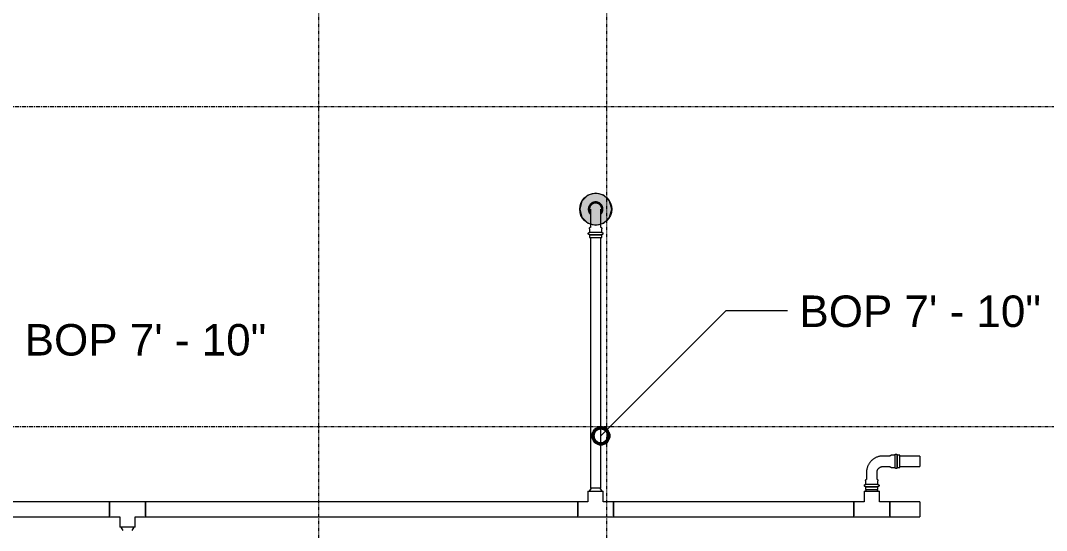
# Model space of a CAD drawing. Header units: inches. Extents: x -3679 to 241, y -496 to 1784.
# Drawn here: x -1842.2 to -1714, y 759 to 822.7 of the extents above; entities that cross this region are included whole.
import ezdxf

# ---------------------------------------------------------------- set-up
doc = ezdxf.new("R2010")
doc.units = ezdxf.units.IN
doc.header["$MEASUREMENT"] = 0
doc.linetypes.add('Grid Line', pattern=[0.875, 0.5, -0.125, 0.125, -0.125])
for name, color, linetype, lineweight in [('A-ANNO-NOTE', 250, 'Continuous', 9), ('G-ANNO-DIMS', 251, 'Continuous', 9), ('P-PIPE', 1, 'Continuous', 9), ('S-GRID', 8, 'Continuous', 9)]:
    doc.layers.add(name, color=color, linetype=linetype, lineweight=lineweight)
doc.styles.add('Arial', font='arial.ttf', dxfattribs={"height": 3.934132})

# ---------------------------------------------------------------- blocks, each defined once
blk = doc.blocks.new('Victaulic-VicPress316-Elbow 90-45deg Style P568_P571 - Standard-V1-SECOND LEVEL')
at = {"layer": 'P-PIPE'}
for p, q in [((-0.77, 3.52), (-0.77, 3.18)), ((0.77, 3.52), (-0.77, 3.52)), ((-0.77, 3.18), (0.77, 3.18)), ((-0.77, 2.89), (-0.77, 2.44)), ((-0.77, 2.89), (0.77, 2.89)), ((0.77, 3.18), (0.77, 3.52)), ((0.77, 2.44), (0.77, 2.89)), ((-0.66, 2.28), (-0.66, 1.39)), ((0.66, 1.39), (0.66, 2.28)), ((-3.18, 0.77), (-3.52, 0.77)), ((-3.52, 0.77), (-3.52, -0.77)), ((-3.18, -0.77), (-3.18, 0.77)), ((-2.44, 0.77), (-2.89, 0.77)), ((-2.89, -0.77), (-2.89, 0.77)), ((-1.39, 0.66), (-2.28, 0.66)), ((-3.52, -0.77), (-3.18, -0.77)), ((-2.89, -0.77), (-2.44, -0.77)), ((-2.28, -0.66), (-1.39, -0.66))]:
    blk.add_line(p, q, dxfattribs=at)
at = {"layer": 'P-PIPE', "flags": 128}
for points in [[(-0.77, 2.89), (-0.77, 2.89), (-0.78, 2.89), (-0.78, 2.89), (-0.79, 2.89), (-0.8, 2.89), (-0.8, 2.89), (-0.81, 2.9), (-0.81, 2.9), (-0.82, 2.9), (-0.82, 2.9), (-0.83, 2.9), (-0.83, 2.91), (-0.84, 2.91), (-0.84, 2.91), (-0.85, 2.92), (-0.85, 2.92), (-0.86, 2.92), (-0.86, 2.93), (-0.87, 2.93), (-0.87, 2.93), (-0.87, 2.94), (-0.88, 2.94), (-0.88, 2.95), (-0.89, 2.95), (-0.89, 2.96), (-0.89, 2.96), (-0.89, 2.97), (-0.9, 2.97), (-0.9, 2.98), (-0.9, 2.98), (-0.9, 2.99), (-0.91, 2.99), (-0.91, 3), (-0.91, 3.01), (-0.91, 3.01), (-0.91, 3.02), (-0.91, 3.02), (-0.91, 3.03), (-0.91, 3.03), (-0.91, 3.04), (-0.91, 3.05), (-0.91, 3.05), (-0.91, 3.06), (-0.91, 3.06), (-0.91, 3.07), (-0.91, 3.07), (-0.91, 3.08), (-0.9, 3.09), (-0.9, 3.09), (-0.9, 3.1), (-0.9, 3.1), (-0.89, 3.11), (-0.89, 3.11), (-0.89, 3.12), (-0.88, 3.12), (-0.88, 3.13), (-0.88, 3.13), (-0.87, 3.14), (-0.87, 3.14), (-0.86, 3.14), (-0.86, 3.15), (-0.86, 3.15), (-0.85, 3.15), (-0.85, 3.16), (-0.84, 3.16), (-0.84, 3.16), (-0.83, 3.17), (-0.83, 3.17), (-0.82, 3.17), (-0.82, 3.17), (-0.81, 3.17), (-0.8, 3.18), (-0.8, 3.18), (-0.79, 3.18), (-0.79, 3.18), (-0.78, 3.18), (-0.78, 3.18), (-0.77, 3.18), (-0.77, 3.18)], [(0.77, 3.18), (0.77, 3.18), (0.76, 3.18), (0.76, 3.18), (0.76, 3.18), (0.75, 3.18), (0.74, 3.18), (0.74, 3.18), (0.73, 3.18), (0.72, 3.18), (0.71, 3.18), (0.69, 3.18), (0.68, 3.18), (0.67, 3.18), (0.65, 3.18), (0.63, 3.18), (0.61, 3.18), (0.6, 3.18), (0.58, 3.18), (0.56, 3.18), (0.53, 3.18), (0.51, 3.18), (0.49, 3.18), (0.46, 3.18), (0.44, 3.18), (0.41, 3.18), (0.39, 3.18), (0.36, 3.18), (0.33, 3.18), (0.31, 3.18), (0.28, 3.18), (0.25, 3.18), (0.22, 3.18), (0.19, 3.18), (0.16, 3.18), (0.13, 3.18), (0.1, 3.18), (0.07, 3.18), (0.04, 3.18), (0.01, 3.18), (-0.02, 3.18), (-0.05, 3.18), (-0.08, 3.18), (-0.11, 3.18), (-0.14, 3.18), (-0.17, 3.18), (-0.2, 3.18), (-0.23, 3.18), (-0.26, 3.18), (-0.29, 3.18), (-0.32, 3.18), (-0.35, 3.18), (-0.37, 3.18), (-0.4, 3.18), (-0.43, 3.18), (-0.45, 3.18), (-0.48, 3.18), (-0.5, 3.18), (-0.52, 3.18), (-0.54, 3.18), (-0.57, 3.18), (-0.59, 3.18), (-0.6, 3.18), (-0.62, 3.18), (-0.64, 3.18), (-0.66, 3.18), (-0.67, 3.18), (-0.69, 3.18), (-0.7, 3.18), (-0.71, 3.18), (-0.72, 3.18), (-0.73, 3.18), (-0.74, 3.18), (-0.75, 3.18), (-0.75, 3.18), (-0.76, 3.18), (-0.76, 3.18), (-0.77, 3.18), (-0.77, 3.18), (-0.77, 3.18)], [(-0.77, 3.18), (-0.77, 3.18), (-0.76, 3.18), (-0.76, 3.18), (-0.76, 3.18), (-0.75, 3.18), (-0.74, 3.18), (-0.74, 3.18), (-0.73, 3.18)], [(-0.77, 2.89), (-0.77, 2.89), (-0.76, 2.89), (-0.76, 2.89), (-0.76, 2.89), (-0.75, 2.89), (-0.74, 2.89), (-0.74, 2.89), (-0.73, 2.89), (-0.72, 2.89), (-0.71, 2.89), (-0.69, 2.89), (-0.68, 2.89), (-0.67, 2.89), (-0.65, 2.89), (-0.63, 2.89), (-0.61, 2.89), (-0.6, 2.89), (-0.58, 2.89), (-0.56, 2.89), (-0.53, 2.89), (-0.51, 2.89), (-0.49, 2.89), (-0.46, 2.89), (-0.44, 2.89), (-0.41, 2.89), (-0.39, 2.89), (-0.36, 2.89), (-0.33, 2.89), (-0.31, 2.89), (-0.28, 2.89), (-0.25, 2.89), (-0.22, 2.89), (-0.19, 2.89), (-0.16, 2.89), (-0.13, 2.89), (-0.1, 2.89), (-0.07, 2.89), (-0.04, 2.89), (-0.01, 2.89), (0.02, 2.89), (0.05, 2.89), (0.08, 2.89), (0.11, 2.89), (0.14, 2.89), (0.17, 2.89), (0.2, 2.89), (0.23, 2.89), (0.26, 2.89), (0.29, 2.89), (0.32, 2.89), (0.35, 2.89), (0.37, 2.89), (0.4, 2.89), (0.43, 2.89), (0.45, 2.89), (0.48, 2.89), (0.5, 2.89), (0.52, 2.89), (0.54, 2.89), (0.57, 2.89), (0.59, 2.89), (0.6, 2.89), (0.62, 2.89), (0.64, 2.89), (0.66, 2.89), (0.67, 2.89), (0.69, 2.89), (0.7, 2.89), (0.71, 2.89), (0.72, 2.89), (0.73, 2.89), (0.74, 2.89), (0.75, 2.89), (0.75, 2.89), (0.76, 2.89), (0.76, 2.89), (0.77, 2.89), (0.77, 2.89), (0.77, 2.89)], [(-0.72, 2.89), (-0.73, 2.89), (-0.74, 2.89), (-0.75, 2.89), (-0.75, 2.89), (-0.76, 2.89), (-0.76, 2.89), (-0.77, 2.89), (-0.77, 2.89), (-0.77, 2.89)], [(0.72, 3.18), (0.73, 3.18), (0.74, 3.18), (0.75, 3.18), (0.75, 3.18), (0.76, 3.18), (0.76, 3.18), (0.77, 3.18), (0.77, 3.18), (0.77, 3.18)], [(0.77, 2.89), (0.77, 2.89), (0.76, 2.89), (0.76, 2.89), (0.76, 2.89), (0.75, 2.89), (0.74, 2.89), (0.74, 2.89), (0.73, 2.89)], [(0.77, 3.18), (0.77, 3.18), (0.78, 3.18), (0.78, 3.18), (0.79, 3.18), (0.8, 3.18), (0.8, 3.18), (0.81, 3.18), (0.81, 3.17), (0.82, 3.17), (0.82, 3.17), (0.83, 3.17), (0.83, 3.17), (0.84, 3.16), (0.84, 3.16), (0.85, 3.16), (0.85, 3.15), (0.86, 3.15), (0.86, 3.15), (0.87, 3.14), (0.87, 3.14), (0.87, 3.13), (0.88, 3.13), (0.88, 3.12), (0.89, 3.12), (0.89, 3.11), (0.89, 3.11), (0.89, 3.1), (0.9, 3.1), (0.9, 3.09), (0.9, 3.09), (0.9, 3.08), (0.91, 3.08), (0.91, 3.07), (0.91, 3.07), (0.91, 3.06), (0.91, 3.05), (0.91, 3.05), (0.91, 3.04), (0.91, 3.04), (0.91, 3.03), (0.91, 3.03), (0.91, 3.02), (0.91, 3.01), (0.91, 3.01), (0.91, 3), (0.91, 3), (0.91, 2.99), (0.9, 2.99), (0.9, 2.98), (0.9, 2.98), (0.9, 2.97), (0.89, 2.97), (0.89, 2.96), (0.89, 2.96), (0.88, 2.95), (0.88, 2.95), (0.88, 2.94), (0.87, 2.94), (0.87, 2.93), (0.86, 2.93), (0.86, 2.92), (0.86, 2.92), (0.85, 2.92), (0.85, 2.91), (0.84, 2.91), (0.84, 2.91), (0.83, 2.91), (0.83, 2.9), (0.82, 2.9), (0.82, 2.9), (0.81, 2.9), (0.8, 2.9), (0.8, 2.89), (0.79, 2.89), (0.79, 2.89), (0.78, 2.89), (0.78, 2.89), (0.77, 2.89), (0.77, 2.89)], [(-0.66, 1.39), (-0.66, 1.36), (-0.66, 1.33), (-0.66, 1.3), (-0.67, 1.28), (-0.67, 1.25), (-0.68, 1.22), (-0.69, 1.19), (-0.69, 1.16), (-0.7, 1.13), (-0.72, 1.11), (-0.73, 1.08), (-0.74, 1.05), (-0.75, 1.03), (-0.77, 1), (-0.79, 0.98), (-0.8, 0.95), (-0.82, 0.93), (-0.84, 0.91), (-0.86, 0.89), (-0.88, 0.87), (-0.9, 0.85), (-0.92, 0.83), (-0.95, 0.81), (-0.97, 0.79), (-1, 0.77), (-1.02, 0.76), (-1.05, 0.74), (-1.07, 0.73), (-1.1, 0.72), (-1.13, 0.71), (-1.15, 0.7), (-1.18, 0.69), (-1.21, 0.68), (-1.24, 0.67), (-1.27, 0.67), (-1.3, 0.66), (-1.33, 0.66), (-1.36, 0.66), (-1.39, 0.66), (-1.39, 0.66)], [(-1.39, -0.66), (-1.31, -0.66), (-1.23, -0.65), (-1.15, -0.64), (-1.07, -0.63), (-0.99, -0.62), (-0.91, -0.6), (-0.83, -0.58), (-0.75, -0.55), (-0.67, -0.53), (-0.59, -0.5), (-0.52, -0.46), (-0.45, -0.43), (-0.37, -0.39), (-0.3, -0.34), (-0.24, -0.3), (-0.17, -0.25), (-0.1, -0.2), (-0.04, -0.15), (0.02, -0.09), (0.08, -0.04), (0.13, 0.02), (0.19, 0.09), (0.24, 0.15), (0.29, 0.22), (0.33, 0.29), (0.38, 0.35), (0.42, 0.43), (0.45, 0.5), (0.49, 0.57), (0.52, 0.65), (0.55, 0.73), (0.57, 0.81), (0.59, 0.88), (0.61, 0.96), (0.63, 1.04), (0.64, 1.13), (0.65, 1.21), (0.65, 1.29), (0.66, 1.37), (0.66, 1.39)], [(-0.66, 2.22), (-0.67, 2.23), (-0.67, 2.23), (-0.68, 2.24), (-0.69, 2.25), (-0.7, 2.26), (-0.7, 2.27), (-0.71, 2.27), (-0.72, 2.28), (-0.72, 2.29), (-0.73, 2.3), (-0.73, 2.31), (-0.74, 2.32), (-0.74, 2.33), (-0.75, 2.34), (-0.75, 2.35), (-0.76, 2.36), (-0.76, 2.37), (-0.76, 2.38), (-0.76, 2.39), (-0.76, 2.4), (-0.77, 2.42), (-0.77, 2.43), (-0.77, 2.44), (-0.77, 2.44)], [(0.77, 2.44), (0.77, 2.43), (0.77, 2.42), (0.76, 2.41), (0.76, 2.4), (0.76, 2.38), (0.76, 2.37), (0.76, 2.36), (0.75, 2.35), (0.75, 2.34), (0.74, 2.33), (0.74, 2.32), (0.74, 2.31), (0.73, 2.3), (0.72, 2.29), (0.72, 2.29), (0.71, 2.28), (0.71, 2.27), (0.7, 2.26), (0.69, 2.25), (0.68, 2.24), (0.68, 2.24), (0.67, 2.23), (0.66, 2.22), (0.66, 2.22)], [(-3.18, 0.77), (-3.18, 0.77), (-3.18, 0.78), (-3.18, 0.78), (-3.18, 0.79), (-3.18, 0.8), (-3.18, 0.8), (-3.18, 0.81), (-3.17, 0.81), (-3.17, 0.82), (-3.17, 0.82), (-3.17, 0.83), (-3.17, 0.83), (-3.16, 0.84), (-3.16, 0.84), (-3.16, 0.85), (-3.15, 0.85), (-3.15, 0.86), (-3.15, 0.86), (-3.14, 0.87), (-3.14, 0.87), (-3.13, 0.87), (-3.13, 0.88), (-3.12, 0.88), (-3.12, 0.89), (-3.11, 0.89), (-3.11, 0.89), (-3.1, 0.89), (-3.1, 0.9), (-3.09, 0.9), (-3.09, 0.9), (-3.08, 0.9), (-3.08, 0.91), (-3.07, 0.91), (-3.07, 0.91), (-3.06, 0.91), (-3.05, 0.91), (-3.05, 0.91), (-3.04, 0.91), (-3.04, 0.91), (-3.03, 0.91), (-3.03, 0.91), (-3.02, 0.91), (-3.01, 0.91), (-3.01, 0.91), (-3, 0.91), (-3, 0.91), (-2.99, 0.91), (-2.99, 0.9), (-2.98, 0.9), (-2.98, 0.9), (-2.97, 0.9), (-2.97, 0.89), (-2.96, 0.89), (-2.96, 0.89), (-2.95, 0.88), (-2.95, 0.88), (-2.94, 0.88), (-2.94, 0.87), (-2.93, 0.87), (-2.93, 0.86), (-2.92, 0.86), (-2.92, 0.86), (-2.92, 0.85), (-2.91, 0.85), (-2.91, 0.84), (-2.91, 0.84), (-2.91, 0.83), (-2.9, 0.83), (-2.9, 0.82), (-2.9, 0.82), (-2.9, 0.81), (-2.9, 0.8), (-2.89, 0.8), (-2.89, 0.79), (-2.89, 0.79), (-2.89, 0.78), (-2.89, 0.78), (-2.89, 0.77), (-2.89, 0.77)], [(-3.18, 0.77), (-3.18, 0.77), (-3.18, 0.76), (-3.18, 0.76), (-3.18, 0.76), (-3.18, 0.75), (-3.18, 0.74), (-3.18, 0.74), (-3.18, 0.73), (-3.18, 0.72), (-3.18, 0.71), (-3.18, 0.69), (-3.18, 0.68), (-3.18, 0.67), (-3.18, 0.65), (-3.18, 0.63), (-3.18, 0.61), (-3.18, 0.6), (-3.18, 0.58), (-3.18, 0.56), (-3.18, 0.53), (-3.18, 0.51), (-3.18, 0.49), (-3.18, 0.46), (-3.18, 0.44), (-3.18, 0.41), (-3.18, 0.39), (-3.18, 0.36), (-3.18, 0.33), (-3.18, 0.31), (-3.18, 0.28), (-3.18, 0.25), (-3.18, 0.22), (-3.18, 0.19), (-3.18, 0.16), (-3.18, 0.13), (-3.18, 0.1), (-3.18, 0.07), (-3.18, 0.04), (-3.18, 0.01), (-3.18, -0.02), (-3.18, -0.05), (-3.18, -0.08), (-3.18, -0.11), (-3.18, -0.14), (-3.18, -0.17), (-3.18, -0.2), (-3.18, -0.23), (-3.18, -0.26), (-3.18, -0.29), (-3.18, -0.32), (-3.18, -0.35), (-3.18, -0.37), (-3.18, -0.4), (-3.18, -0.43), (-3.18, -0.45), (-3.18, -0.48), (-3.18, -0.5), (-3.18, -0.52), (-3.18, -0.54), (-3.18, -0.57), (-3.18, -0.59), (-3.18, -0.6), (-3.18, -0.62), (-3.18, -0.64), (-3.18, -0.66), (-3.18, -0.67), (-3.18, -0.69), (-3.18, -0.7), (-3.18, -0.71), (-3.18, -0.72), (-3.18, -0.73), (-3.18, -0.74), (-3.18, -0.75), (-3.18, -0.75), (-3.18, -0.76), (-3.18, -0.76), (-3.18, -0.77), (-3.18, -0.77), (-3.18, -0.77)], [(-3.18, 0.72), (-3.18, 0.73), (-3.18, 0.74), (-3.18, 0.75), (-3.18, 0.75), (-3.18, 0.76), (-3.18, 0.76), (-3.18, 0.77), (-3.18, 0.77), (-3.18, 0.77)], [(-2.89, -0.77), (-2.89, -0.77), (-2.89, -0.76), (-2.89, -0.76), (-2.89, -0.76), (-2.89, -0.75), (-2.89, -0.74), (-2.89, -0.74), (-2.89, -0.73), (-2.89, -0.72), (-2.89, -0.71), (-2.89, -0.69), (-2.89, -0.68), (-2.89, -0.67), (-2.89, -0.65), (-2.89, -0.63), (-2.89, -0.61), (-2.89, -0.6), (-2.89, -0.58), (-2.89, -0.56), (-2.89, -0.53), (-2.89, -0.51), (-2.89, -0.49), (-2.89, -0.46), (-2.89, -0.44), (-2.89, -0.41), (-2.89, -0.39), (-2.89, -0.36), (-2.89, -0.33), (-2.89, -0.31), (-2.89, -0.28), (-2.89, -0.25), (-2.89, -0.22), (-2.89, -0.19), (-2.89, -0.16), (-2.89, -0.13), (-2.89, -0.1), (-2.89, -0.07), (-2.89, -0.04), (-2.89, -0.01), (-2.89, 0.02), (-2.89, 0.05), (-2.89, 0.08), (-2.89, 0.11), (-2.89, 0.14), (-2.89, 0.17), (-2.89, 0.2), (-2.89, 0.23), (-2.89, 0.26), (-2.89, 0.29), (-2.89, 0.32), (-2.89, 0.35), (-2.89, 0.37), (-2.89, 0.4), (-2.89, 0.43), (-2.89, 0.45), (-2.89, 0.48), (-2.89, 0.5), (-2.89, 0.52), (-2.89, 0.54), (-2.89, 0.57), (-2.89, 0.59), (-2.89, 0.6), (-2.89, 0.62), (-2.89, 0.64), (-2.89, 0.66), (-2.89, 0.67), (-2.89, 0.69), (-2.89, 0.7), (-2.89, 0.71), (-2.89, 0.72), (-2.89, 0.73), (-2.89, 0.74), (-2.89, 0.75), (-2.89, 0.75), (-2.89, 0.76), (-2.89, 0.76), (-2.89, 0.77), (-2.89, 0.77), (-2.89, 0.77)], [(-2.89, 0.77), (-2.89, 0.77), (-2.89, 0.76), (-2.89, 0.76), (-2.89, 0.76), (-2.89, 0.75), (-2.89, 0.74), (-2.89, 0.74), (-2.89, 0.73)], [(-2.44, 0.77), (-2.43, 0.77), (-2.42, 0.77), (-2.41, 0.76), (-2.4, 0.76), (-2.38, 0.76), (-2.37, 0.76), (-2.36, 0.76), (-2.35, 0.75), (-2.34, 0.75), (-2.33, 0.74), (-2.32, 0.74), (-2.31, 0.74), (-2.3, 0.73), (-2.29, 0.72), (-2.29, 0.72), (-2.28, 0.71), (-2.27, 0.71), (-2.26, 0.7), (-2.25, 0.69), (-2.24, 0.68), (-2.24, 0.68), (-2.23, 0.67), (-2.22, 0.66), (-2.22, 0.66)], [(-3.18, -0.77), (-3.18, -0.77), (-3.18, -0.76), (-3.18, -0.76), (-3.18, -0.76), (-3.18, -0.75), (-3.18, -0.74), (-3.18, -0.74), (-3.18, -0.73)], [(-2.89, -0.77), (-2.89, -0.77), (-2.89, -0.78), (-2.89, -0.78), (-2.89, -0.79), (-2.89, -0.8), (-2.89, -0.8), (-2.9, -0.81), (-2.9, -0.81), (-2.9, -0.82), (-2.9, -0.82), (-2.9, -0.83), (-2.91, -0.83), (-2.91, -0.84), (-2.91, -0.84), (-2.92, -0.85), (-2.92, -0.85), (-2.92, -0.86), (-2.93, -0.86), (-2.93, -0.87), (-2.93, -0.87), (-2.94, -0.87), (-2.94, -0.88), (-2.95, -0.88), (-2.95, -0.89), (-2.96, -0.89), (-2.96, -0.89), (-2.97, -0.89), (-2.97, -0.9), (-2.98, -0.9), (-2.98, -0.9), (-2.99, -0.9), (-2.99, -0.91), (-3, -0.91), (-3.01, -0.91), (-3.01, -0.91), (-3.02, -0.91), (-3.02, -0.91), (-3.03, -0.91), (-3.03, -0.91), (-3.04, -0.91), (-3.05, -0.91), (-3.05, -0.91), (-3.06, -0.91), (-3.06, -0.91), (-3.07, -0.91), (-3.07, -0.91), (-3.08, -0.91), (-3.09, -0.9), (-3.09, -0.9), (-3.1, -0.9), (-3.1, -0.9), (-3.11, -0.89), (-3.11, -0.89), (-3.12, -0.89), (-3.12, -0.88), (-3.13, -0.88), (-3.13, -0.88), (-3.14, -0.87), (-3.14, -0.87), (-3.14, -0.86), (-3.15, -0.86), (-3.15, -0.86), (-3.15, -0.85), (-3.16, -0.85), (-3.16, -0.84), (-3.16, -0.84), (-3.17, -0.83), (-3.17, -0.83), (-3.17, -0.82), (-3.17, -0.82), (-3.17, -0.81), (-3.18, -0.8), (-3.18, -0.8), (-3.18, -0.79), (-3.18, -0.79), (-3.18, -0.78), (-3.18, -0.78), (-3.18, -0.77), (-3.18, -0.77)], [(-2.89, -0.72), (-2.89, -0.73), (-2.89, -0.74), (-2.89, -0.75), (-2.89, -0.75), (-2.89, -0.76), (-2.89, -0.76), (-2.89, -0.77), (-2.89, -0.77), (-2.89, -0.77)], [(-2.22, -0.66), (-2.23, -0.67), (-2.23, -0.67), (-2.24, -0.68), (-2.25, -0.69), (-2.26, -0.7), (-2.27, -0.7), (-2.27, -0.71), (-2.28, -0.72), (-2.29, -0.72), (-2.3, -0.73), (-2.31, -0.73), (-2.32, -0.74), (-2.33, -0.74), (-2.34, -0.75), (-2.35, -0.75), (-2.36, -0.76), (-2.37, -0.76), (-2.38, -0.76), (-2.39, -0.76), (-2.4, -0.76), (-2.42, -0.77), (-2.43, -0.77), (-2.44, -0.77), (-2.44, -0.77)]]:
    blk.add_lwpolyline(points, dxfattribs=at)
blk = doc.blocks.new('Victaulic-VicPress316-Elbow 90-45deg Style P568_P571 - Standard-V2-SECOND LEVEL')
at = {"layer": 'P-PIPE'}
for p, q in [((-3203.7, 731.1), (-3203.7, 730.2)), ((-3202.39, 730.21), (-3202.39, 731.1)), ((-3203.81, 730.05), (-3203.81, 729.6)), ((-3203.05, 729.6), (-3203.81, 729.6)), ((-3202.28, 729.6), (-3203.05, 729.6)), ((-3202.28, 729.6), (-3202.28, 730.05)), ((-3203.81, 729.31), (-3203.81, 728.97)), ((-3203.05, 729.31), (-3203.81, 729.31)), ((-3203.81, 728.97), (-3203.05, 728.97)), ((-3202.28, 729.31), (-3203.05, 729.31)), ((-3203.05, 728.97), (-3202.28, 728.97)), ((-3202.28, 728.97), (-3202.28, 729.31))]:
    blk.add_line(p, q, dxfattribs=at)
at = {"layer": 'P-PIPE', "flags": 128}
for points in [[(-3203.05, 733.4), (-3203.08, 733.4), (-3203.12, 733.4), (-3203.16, 733.4), (-3203.19, 733.39), (-3203.23, 733.38), (-3203.26, 733.38), (-3203.3, 733.37), (-3203.33, 733.36), (-3203.37, 733.34), (-3203.4, 733.33), (-3203.43, 733.32), (-3203.47, 733.3), (-3203.5, 733.28), (-3203.53, 733.26), (-3203.56, 733.24), (-3203.59, 733.22), (-3203.62, 733.2), (-3203.65, 733.18), (-3203.67, 733.15), (-3203.7, 733.13), (-3203.73, 733.1), (-3203.75, 733.07), (-3203.77, 733.04), (-3203.79, 733.01), (-3203.81, 732.98), (-3203.83, 732.95), (-3203.85, 732.92), (-3203.87, 732.89), (-3203.88, 732.85), (-3203.9, 732.82), (-3203.91, 732.79), (-3203.92, 732.75), (-3203.93, 732.72), (-3203.94, 732.68), (-3203.94, 732.65), (-3203.95, 732.61), (-3203.95, 732.57), (-3203.96, 732.54), (-3203.96, 732.5), (-3203.96, 732.46), (-3203.96, 732.43), (-3203.95, 732.39), (-3203.95, 732.35), (-3203.94, 732.32), (-3203.93, 732.28), (-3203.93, 732.25), (-3203.91, 732.21), (-3203.9, 732.18), (-3203.89, 732.14), (-3203.88, 732.11), (-3203.86, 732.08), (-3203.84, 732.05), (-3203.82, 732.01), (-3203.8, 731.98), (-3203.78, 731.95), (-3203.76, 731.92), (-3203.74, 731.9), (-3203.71, 731.87)], [(-3202.39, 731.86), (-3202.37, 731.88), (-3202.34, 731.91), (-3202.32, 731.94), (-3202.3, 731.97), (-3202.28, 732), (-3202.26, 732.03), (-3202.24, 732.06), (-3202.23, 732.09), (-3202.21, 732.13), (-3202.2, 732.16), (-3202.18, 732.19), (-3202.17, 732.23), (-3202.16, 732.26), (-3202.15, 732.3), (-3202.15, 732.33), (-3202.14, 732.37), (-3202.14, 732.41), (-3202.14, 732.44), (-3202.13, 732.48), (-3202.13, 732.52), (-3202.14, 732.55), (-3202.14, 732.59), (-3202.14, 732.63), (-3202.15, 732.66), (-3202.16, 732.7), (-3202.17, 732.73), (-3202.18, 732.77), (-3202.19, 732.8), (-3202.2, 732.84), (-3202.22, 732.87), (-3202.23, 732.9), (-3202.25, 732.93), (-3202.27, 732.97), (-3202.29, 733), (-3202.31, 733.03), (-3202.33, 733.06), (-3202.35, 733.08), (-3202.38, 733.11), (-3202.4, 733.14), (-3202.43, 733.16), (-3202.46, 733.19), (-3202.49, 733.21), (-3202.51, 733.23), (-3202.55, 733.25), (-3202.58, 733.27), (-3202.61, 733.29), (-3202.64, 733.31), (-3202.67, 733.32), (-3202.71, 733.34), (-3202.74, 733.35), (-3202.78, 733.36), (-3202.81, 733.37), (-3202.85, 733.38), (-3202.88, 733.39), (-3202.92, 733.39), (-3202.95, 733.4), (-3202.99, 733.4), (-3203.03, 733.4), (-3203.05, 733.4)], [(-3203.05, 733.26), (-3203.08, 733.26), (-3203.11, 733.25), (-3203.14, 733.25), (-3203.17, 733.25), (-3203.2, 733.24), (-3203.23, 733.23), (-3203.26, 733.23), (-3203.29, 733.22), (-3203.32, 733.21), (-3203.34, 733.2), (-3203.37, 733.18), (-3203.4, 733.17), (-3203.43, 733.16), (-3203.45, 733.14), (-3203.48, 733.12), (-3203.5, 733.1), (-3203.53, 733.09), (-3203.55, 733.07), (-3203.57, 733.05), (-3203.6, 733.02), (-3203.62, 733), (-3203.64, 732.98), (-3203.66, 732.95), (-3203.67, 732.93), (-3203.69, 732.9), (-3203.71, 732.88), (-3203.72, 732.85), (-3203.74, 732.82), (-3203.75, 732.8), (-3203.76, 732.77), (-3203.77, 732.74), (-3203.78, 732.71), (-3203.79, 732.68), (-3203.8, 732.65), (-3203.8, 732.62), (-3203.81, 732.59), (-3203.81, 732.56), (-3203.81, 732.53), (-3203.81, 732.5), (-3203.81, 732.47), (-3203.81, 732.44), (-3203.81, 732.41), (-3203.8, 732.38), (-3203.8, 732.35), (-3203.79, 732.32), (-3203.78, 732.29), (-3203.78, 732.26), (-3203.77, 732.23), (-3203.76, 732.2), (-3203.74, 732.17), (-3203.73, 732.14), (-3203.72, 732.12), (-3203.7, 732.1)], [(-3203.7, 732.49), (-3203.7, 732.49), (-3203.7, 732.49), (-3203.7, 732.48), (-3203.7, 732.47), (-3203.7, 732.46), (-3203.7, 732.45), (-3203.7, 732.44), (-3203.7, 732.42), (-3203.7, 732.4), (-3203.7, 732.38), (-3203.7, 732.36), (-3203.7, 732.33), (-3203.7, 732.31), (-3203.7, 732.28), (-3203.7, 732.25), (-3203.7, 732.21), (-3203.7, 732.18), (-3203.7, 732.14), (-3203.7, 732.11), (-3203.7, 732.07), (-3203.7, 732.03), (-3203.7, 731.98), (-3203.7, 731.94), (-3203.7, 731.9), (-3203.7, 731.85), (-3203.7, 731.8), (-3203.7, 731.75), (-3203.7, 731.7), (-3203.7, 731.65), (-3203.7, 731.6), (-3203.7, 731.55), (-3203.7, 731.5), (-3203.7, 731.44), (-3203.7, 731.39), (-3203.7, 731.33), (-3203.7, 731.28), (-3203.7, 731.22), (-3203.7, 731.17), (-3203.7, 731.11), (-3203.7, 731.1)], [(-3202.39, 732.1), (-3202.37, 732.13), (-3202.36, 732.16), (-3202.34, 732.18), (-3202.33, 732.21), (-3202.32, 732.24), (-3202.31, 732.27), (-3202.3, 732.3), (-3202.3, 732.33), (-3202.29, 732.36), (-3202.29, 732.39), (-3202.28, 732.42), (-3202.28, 732.45), (-3202.28, 732.48), (-3202.28, 732.51), (-3202.28, 732.54), (-3202.28, 732.57), (-3202.29, 732.6), (-3202.29, 732.63), (-3202.3, 732.66), (-3202.31, 732.69), (-3202.32, 732.72), (-3202.33, 732.75), (-3202.34, 732.78), (-3202.35, 732.81), (-3202.36, 732.84), (-3202.38, 732.86), (-3202.39, 732.89), (-3202.41, 732.92), (-3202.43, 732.94), (-3202.44, 732.97), (-3202.46, 732.99), (-3202.48, 733.01), (-3202.51, 733.03), (-3202.53, 733.06), (-3202.55, 733.08), (-3202.58, 733.09), (-3202.6, 733.11), (-3202.62, 733.13), (-3202.65, 733.15), (-3202.68, 733.16), (-3202.7, 733.18), (-3202.73, 733.19), (-3202.76, 733.2), (-3202.79, 733.21), (-3202.82, 733.22), (-3202.85, 733.23), (-3202.88, 733.24), (-3202.91, 733.24), (-3202.94, 733.25), (-3202.97, 733.25), (-3203, 733.26), (-3203.03, 733.26), (-3203.05, 733.26)], [(-3202.39, 731.1), (-3202.39, 731.15), (-3202.39, 731.21), (-3202.39, 731.26), (-3202.39, 731.32), (-3202.39, 731.37), (-3202.39, 731.43), (-3202.39, 731.48), (-3202.39, 731.54), (-3202.39, 731.59), (-3202.39, 731.64), (-3202.39, 731.69), (-3202.39, 731.74), (-3202.39, 731.79), (-3202.39, 731.84), (-3202.39, 731.88), (-3202.39, 731.93), (-3202.39, 731.97), (-3202.39, 732.02), (-3202.39, 732.06), (-3202.39, 732.1), (-3202.39, 732.13), (-3202.39, 732.17), (-3202.39, 732.21), (-3202.39, 732.24), (-3202.39, 732.27), (-3202.39, 732.3), (-3202.39, 732.33), (-3202.39, 732.35), (-3202.39, 732.37), (-3202.39, 732.4), (-3202.39, 732.41), (-3202.39, 732.43), (-3202.39, 732.45), (-3202.39, 732.46), (-3202.39, 732.47), (-3202.39, 732.48), (-3202.39, 732.48), (-3202.39, 732.49), (-3202.39, 732.49), (-3202.39, 732.49)], [(-3203.81, 729.31), (-3203.82, 729.31), (-3203.82, 729.31), (-3203.83, 729.31), (-3203.84, 729.31), (-3203.84, 729.31), (-3203.85, 729.31), (-3203.85, 729.31), (-3203.86, 729.32), (-3203.86, 729.32), (-3203.87, 729.32), (-3203.87, 729.32), (-3203.88, 729.32), (-3203.88, 729.33), (-3203.89, 729.33), (-3203.89, 729.33), (-3203.9, 729.34), (-3203.9, 729.34), (-3203.91, 729.34), (-3203.91, 729.35), (-3203.92, 729.35), (-3203.92, 729.36), (-3203.92, 729.36), (-3203.93, 729.37), (-3203.93, 729.37), (-3203.93, 729.38), (-3203.94, 729.38), (-3203.94, 729.39), (-3203.94, 729.39), (-3203.95, 729.4), (-3203.95, 729.4), (-3203.95, 729.41), (-3203.95, 729.41), (-3203.95, 729.42), (-3203.95, 729.42), (-3203.96, 729.43), (-3203.96, 729.44), (-3203.96, 729.44), (-3203.96, 729.45), (-3203.96, 729.45), (-3203.96, 729.46), (-3203.96, 729.46), (-3203.96, 729.47), (-3203.96, 729.48), (-3203.96, 729.48), (-3203.95, 729.49), (-3203.95, 729.49), (-3203.95, 729.5), (-3203.95, 729.5), (-3203.95, 729.51), (-3203.94, 729.51), (-3203.94, 729.52), (-3203.94, 729.52), (-3203.94, 729.53), (-3203.93, 729.53), (-3203.93, 729.54), (-3203.93, 729.54), (-3203.92, 729.55), (-3203.92, 729.55), (-3203.92, 729.56), (-3203.91, 729.56), (-3203.91, 729.57), (-3203.9, 729.57), (-3203.9, 729.57), (-3203.89, 729.58), (-3203.89, 729.58), (-3203.88, 729.58), (-3203.88, 729.58), (-3203.87, 729.59), (-3203.87, 729.59), (-3203.86, 729.59), (-3203.86, 729.59), (-3203.85, 729.59), (-3203.84, 729.6), (-3203.84, 729.6), (-3203.83, 729.6), (-3203.83, 729.6), (-3203.82, 729.6), (-3203.82, 729.6), (-3203.81, 729.6)], [(-3203.81, 730.05), (-3203.81, 730.06), (-3203.81, 730.07), (-3203.81, 730.08), (-3203.81, 730.09), (-3203.81, 730.11), (-3203.8, 730.12), (-3203.8, 730.13), (-3203.8, 730.14), (-3203.8, 730.15), (-3203.79, 730.16), (-3203.79, 730.17), (-3203.78, 730.18), (-3203.78, 730.19), (-3203.77, 730.2), (-3203.76, 730.2), (-3203.76, 730.21), (-3203.75, 730.22), (-3203.74, 730.23), (-3203.74, 730.24), (-3203.73, 730.25), (-3203.72, 730.25), (-3203.71, 730.26), (-3203.71, 730.27), (-3203.7, 730.27)], [(-3203.05, 729.6), (-3203.08, 729.6), (-3203.11, 729.6), (-3203.14, 729.6), (-3203.17, 729.6), (-3203.2, 729.6), (-3203.23, 729.6), (-3203.26, 729.6), (-3203.29, 729.6), (-3203.32, 729.6), (-3203.34, 729.6), (-3203.37, 729.6), (-3203.4, 729.6), (-3203.43, 729.6), (-3203.45, 729.6), (-3203.48, 729.6), (-3203.5, 729.6), (-3203.53, 729.6), (-3203.55, 729.6), (-3203.57, 729.6), (-3203.6, 729.6), (-3203.62, 729.6), (-3203.64, 729.6), (-3203.66, 729.6), (-3203.67, 729.6), (-3203.69, 729.6), (-3203.71, 729.6), (-3203.72, 729.6), (-3203.74, 729.6), (-3203.75, 729.6), (-3203.76, 729.6), (-3203.77, 729.6), (-3203.78, 729.6), (-3203.79, 729.6), (-3203.8, 729.6), (-3203.8, 729.6), (-3203.81, 729.6), (-3203.81, 729.6), (-3203.81, 729.6), (-3203.81, 729.6), (-3203.81, 729.6)], [(-3203.81, 729.6), (-3203.81, 729.6), (-3203.81, 729.6), (-3203.81, 729.6), (-3203.8, 729.6), (-3203.8, 729.6), (-3203.79, 729.6), (-3203.78, 729.6), (-3203.77, 729.6)], [(-3202.28, 729.6), (-3202.28, 729.6), (-3202.28, 729.6), (-3202.29, 729.6), (-3202.29, 729.6), (-3202.29, 729.6), (-3202.3, 729.6), (-3202.31, 729.6), (-3202.32, 729.6), (-3202.33, 729.6), (-3202.34, 729.6), (-3202.35, 729.6), (-3202.37, 729.6), (-3202.38, 729.6), (-3202.4, 729.6), (-3202.41, 729.6), (-3202.43, 729.6), (-3202.45, 729.6), (-3202.47, 729.6), (-3202.49, 729.6), (-3202.51, 729.6), (-3202.53, 729.6), (-3202.56, 729.6), (-3202.58, 729.6), (-3202.61, 729.6), (-3202.63, 729.6), (-3202.66, 729.6), (-3202.68, 729.6), (-3202.71, 729.6), (-3202.74, 729.6), (-3202.77, 729.6), (-3202.8, 729.6), (-3202.83, 729.6), (-3202.86, 729.6), (-3202.89, 729.6), (-3202.92, 729.6), (-3202.95, 729.6), (-3202.98, 729.6), (-3203.01, 729.6), (-3203.04, 729.6), (-3203.05, 729.6)], [(-3202.39, 730.27), (-3202.38, 730.26), (-3202.37, 730.26), (-3202.36, 730.25), (-3202.36, 730.24), (-3202.35, 730.23), (-3202.34, 730.22), (-3202.33, 730.22), (-3202.33, 730.21), (-3202.32, 730.2), (-3202.32, 730.19), (-3202.31, 730.18), (-3202.31, 730.17), (-3202.3, 730.16), (-3202.3, 730.15), (-3202.29, 730.14), (-3202.29, 730.13), (-3202.29, 730.12), (-3202.29, 730.11), (-3202.28, 730.1), (-3202.28, 730.09), (-3202.28, 730.07), (-3202.28, 730.06), (-3202.28, 730.05), (-3202.28, 730.05)], [(-3202.32, 729.6), (-3202.31, 729.6), (-3202.3, 729.6), (-3202.3, 729.6), (-3202.29, 729.6), (-3202.29, 729.6), (-3202.28, 729.6), (-3202.28, 729.6), (-3202.28, 729.6), (-3202.28, 729.6)], [(-3202.28, 729.6), (-3202.27, 729.6), (-3202.27, 729.6), (-3202.26, 729.6), (-3202.26, 729.6), (-3202.25, 729.6), (-3202.24, 729.6), (-3202.24, 729.59), (-3202.23, 729.59), (-3202.23, 729.59), (-3202.22, 729.59), (-3202.22, 729.59), (-3202.21, 729.58), (-3202.21, 729.58), (-3202.2, 729.58), (-3202.2, 729.57), (-3202.19, 729.57), (-3202.19, 729.57), (-3202.18, 729.56), (-3202.18, 729.56), (-3202.18, 729.56), (-3202.17, 729.55), (-3202.17, 729.55), (-3202.16, 729.54), (-3202.16, 729.54), (-3202.16, 729.53), (-3202.15, 729.53), (-3202.15, 729.52), (-3202.15, 729.52), (-3202.15, 729.51), (-3202.14, 729.51), (-3202.14, 729.5), (-3202.14, 729.5), (-3202.14, 729.49), (-3202.14, 729.48), (-3202.14, 729.48), (-3202.14, 729.47), (-3202.13, 729.47), (-3202.13, 729.46), (-3202.13, 729.46), (-3202.13, 729.45), (-3202.13, 729.44), (-3202.13, 729.44), (-3202.14, 729.43), (-3202.14, 729.43), (-3202.14, 729.42), (-3202.14, 729.42), (-3202.14, 729.41), (-3202.14, 729.4), (-3202.14, 729.4), (-3202.15, 729.39), (-3202.15, 729.39), (-3202.15, 729.38), (-3202.16, 729.38), (-3202.16, 729.37), (-3202.16, 729.37), (-3202.17, 729.36), (-3202.17, 729.36), (-3202.17, 729.35), (-3202.18, 729.35), (-3202.18, 729.35), (-3202.19, 729.34), (-3202.19, 729.34), (-3202.19, 729.34), (-3202.2, 729.33), (-3202.2, 729.33), (-3202.21, 729.33), (-3202.21, 729.32), (-3202.22, 729.32), (-3202.23, 729.32), (-3202.23, 729.32), (-3202.24, 729.32), (-3202.24, 729.31), (-3202.25, 729.31), (-3202.25, 729.31), (-3202.26, 729.31), (-3202.26, 729.31), (-3202.27, 729.31), (-3202.28, 729.31), (-3202.28, 729.31)], [(-3203.77, 729.31), (-3203.78, 729.31), (-3203.79, 729.31), (-3203.8, 729.31), (-3203.8, 729.31), (-3203.81, 729.31), (-3203.81, 729.31), (-3203.81, 729.31), (-3203.81, 729.31), (-3203.81, 729.31)], [(-3203.81, 729.31), (-3203.81, 729.31), (-3203.81, 729.31), (-3203.81, 729.31), (-3203.8, 729.31), (-3203.8, 729.31), (-3203.79, 729.31), (-3203.78, 729.31), (-3203.77, 729.31), (-3203.76, 729.31), (-3203.75, 729.31), (-3203.74, 729.31), (-3203.73, 729.31), (-3203.71, 729.31), (-3203.7, 729.31), (-3203.68, 729.31), (-3203.66, 729.31), (-3203.64, 729.31), (-3203.62, 729.31), (-3203.6, 729.31), (-3203.58, 729.31), (-3203.56, 729.31), (-3203.53, 729.31), (-3203.51, 729.31), (-3203.49, 729.31), (-3203.46, 729.31), (-3203.43, 729.31), (-3203.41, 729.31), (-3203.38, 729.31), (-3203.35, 729.31), (-3203.32, 729.31), (-3203.29, 729.31), (-3203.27, 729.31), (-3203.24, 729.31), (-3203.21, 729.31), (-3203.18, 729.31), (-3203.15, 729.31), (-3203.12, 729.31), (-3203.08, 729.31), (-3203.05, 729.31), (-3203.05, 729.31)], [(-3203.05, 729.31), (-3203.02, 729.31), (-3202.98, 729.31), (-3202.95, 729.31), (-3202.92, 729.31), (-3202.89, 729.31), (-3202.86, 729.31), (-3202.83, 729.31), (-3202.8, 729.31), (-3202.78, 729.31), (-3202.75, 729.31), (-3202.72, 729.31), (-3202.69, 729.31), (-3202.67, 729.31), (-3202.64, 729.31), (-3202.61, 729.31), (-3202.59, 729.31), (-3202.56, 729.31), (-3202.54, 729.31), (-3202.52, 729.31), (-3202.5, 729.31), (-3202.48, 729.31), (-3202.46, 729.31), (-3202.44, 729.31), (-3202.42, 729.31), (-3202.4, 729.31), (-3202.39, 729.31), (-3202.37, 729.31), (-3202.36, 729.31), (-3202.34, 729.31), (-3202.33, 729.31), (-3202.32, 729.31), (-3202.31, 729.31), (-3202.3, 729.31), (-3202.3, 729.31), (-3202.29, 729.31), (-3202.29, 729.31), (-3202.28, 729.31), (-3202.28, 729.31), (-3202.28, 729.31), (-3202.28, 729.31)], [(-3202.28, 729.31), (-3202.28, 729.31), (-3202.28, 729.31), (-3202.29, 729.31), (-3202.29, 729.31), (-3202.29, 729.31), (-3202.3, 729.31), (-3202.31, 729.31), (-3202.32, 729.31)]]:
    blk.add_lwpolyline(points, dxfattribs=at)

msp = doc.modelspace()

# ---------------------------------------------------------------- hatches: boundary and pattern name
at = {"layer": 'A-ANNO-NOTE'}
h = msp.add_hatch(color=256, dxfattribs=at)
edge = h.paths.add_edge_path(flags=0)
edge.add_arc((-1770.36, 799.15), 2, 0, 360)
msp.add_hatch(color=256, dxfattribs=at).paths.add_polyline_path([(-1770.36, 797.15), (-1769.36, 797.42), (-1768.63, 798.15), (-1768.36, 799.15), (-1768.63, 800.15), (-1769.36, 800.89), (-1770.36, 801.15), (-1771.36, 800.89), (-1772.1, 800.15), (-1772.36, 799.15), (-1772.1, 798.15), (-1771.36, 797.42)], flags=0)

# ---------------------------------------------------------------- linework, layer by layer
for p, q in [((-1772.1, 800.15), (-1772.36, 799.15)), ((-1771.36, 800.89), (-1772.1, 800.15)), ((-1770.36, 801.15), (-1771.36, 800.89)), ((-1769.36, 800.89), (-1770.36, 801.15)), ((-1768.63, 800.15), (-1769.36, 800.89)), ((-1768.36, 799.15), (-1768.63, 800.15)), ((-1772.36, 799.15), (-1772.1, 798.15)), ((-1768.63, 798.15), (-1768.36, 799.15)), ((-1772.1, 798.15), (-1771.36, 797.42)), ((-1769.36, 797.42), (-1768.63, 798.15)), ((-1771.36, 797.42), (-1770.36, 797.15)), ((-1770.36, 797.15), (-1769.36, 797.42))]:
    msp.add_line(p, q, dxfattribs=at)
msp.add_circle((-1770.36, 799.15), 2, dxfattribs=at)
at = {"layer": 'G-ANNO-DIMS'}
for p, q in [((-1769.71, 770.83), (-1754.04, 786.5)), ((-1754.04, 786.5), (-1746.4, 786.5))]:
    msp.add_line(p, q, dxfattribs=at)
at = {"layer": 'G-ANNO-DIMS', "lineweight": 50}
msp.add_circle((-1769.71, 770.83), 1, dxfattribs=at)
at = {"layer": 'P-PIPE'}
for p, q in [((-1771.02, 795.63), (-1771.02, 764.3)), ((-1769.71, 764.3), (-1769.71, 795.63)), ((-1729.86, 768.31), (-1732.34, 768.31)), ((-1729.86, 768.31), (-1729.86, 767)), ((-1732.34, 767), (-1729.86, 767)), ((-1770.93, 764.3), (-1771.18, 763.9)), ((-1769.71, 764.3), (-1771.02, 764.3)), ((-1769.55, 763.9), (-1769.8, 764.3)), ((-1736.53, 764.14), (-1736.68, 763.9)), ((-1735.05, 763.9), (-1735.2, 764.14)), ((-1771.32, 763.9), (-1771.32, 762.6)), ((-1771.32, 763.9), (-1769.41, 763.9)), ((-1769.41, 762.6), (-1769.41, 763.9)), ((-1736.82, 763.9), (-1736.82, 762.6)), ((-1736.82, 763.9), (-1734.91, 763.9)), ((-1734.91, 762.6), (-1734.91, 763.9)), ((-1831.11, 762.6), (-1876.85, 762.6)), ((-1826.62, 762.6), (-1831.11, 762.6)), ((-1831.11, 760.7), (-1831.11, 762.6)), ((-1831.11, 762.48), (-1831.11, 762.33)), ((-1831.11, 762.33), (-1831.11, 762.13)), ((-1831.11, 762.13), (-1831.11, 761.9)), ((-1831.11, 761.9), (-1831.11, 761.41)), ((-1826.62, 762.6), (-1826.62, 760.7)), ((-1772.61, 762.6), (-1826.62, 762.6)), ((-1826.62, 762.33), (-1826.62, 762.48)), ((-1826.62, 762.13), (-1826.62, 762.33)), ((-1826.62, 761.9), (-1826.62, 762.13)), ((-1826.62, 761.41), (-1826.62, 761.9)), ((-1771.32, 762.6), (-1772.61, 762.6)), ((-1772.61, 760.7), (-1772.61, 762.6)), ((-1772.61, 762.48), (-1772.61, 762.33)), ((-1772.61, 762.33), (-1772.61, 762.13)), ((-1772.61, 762.13), (-1772.61, 761.9)), ((-1772.61, 761.9), (-1772.61, 761.41)), ((-1768.12, 762.6), (-1769.41, 762.6)), ((-1768.12, 762.6), (-1768.12, 760.7)), ((-1738.11, 762.6), (-1768.12, 762.6)), ((-1768.12, 762.33), (-1768.12, 762.48)), ((-1768.12, 762.13), (-1768.12, 762.33)), ((-1768.12, 761.9), (-1768.12, 762.13)), ((-1768.12, 761.41), (-1768.12, 761.9)), ((-1736.82, 762.6), (-1738.11, 762.6)), ((-1738.11, 760.7), (-1738.11, 762.6)), ((-1738.11, 762.48), (-1738.11, 762.33)), ((-1738.11, 762.33), (-1738.11, 762.13)), ((-1738.11, 762.13), (-1738.11, 761.9)), ((-1738.11, 761.9), (-1738.11, 761.41)), ((-1733.62, 762.6), (-1734.91, 762.6)), ((-1733.62, 762.6), (-1733.62, 760.7)), ((-1729.86, 762.6), (-1733.62, 762.6)), ((-1733.62, 762.33), (-1733.62, 762.48)), ((-1733.62, 762.13), (-1733.62, 762.33)), ((-1733.62, 761.9), (-1733.62, 762.13)), ((-1733.62, 761.41), (-1733.62, 761.9)), ((-1729.86, 762.6), (-1729.86, 760.7)), ((-1876.85, 760.7), (-1831.11, 760.7)), ((-1831.11, 761.41), (-1831.11, 761.18)), ((-1831.11, 761.18), (-1831.11, 760.98)), ((-1831.11, 760.98), (-1831.11, 760.83)), ((-1831.11, 760.7), (-1829.82, 760.7)), ((-1829.82, 760.7), (-1829.82, 759.41)), ((-1827.91, 760.7), (-1826.62, 760.7)), ((-1827.91, 759.41), (-1827.91, 760.7)), ((-1826.62, 761.18), (-1826.62, 761.41)), ((-1826.62, 760.98), (-1826.62, 761.18)), ((-1826.62, 760.83), (-1826.62, 760.98)), ((-1826.62, 760.7), (-1772.61, 760.7)), ((-1772.61, 761.41), (-1772.61, 761.18)), ((-1772.61, 761.18), (-1772.61, 760.98)), ((-1772.61, 760.98), (-1772.61, 760.83)), ((-1772.61, 760.7), (-1768.12, 760.7)), ((-1768.12, 761.18), (-1768.12, 761.41)), ((-1768.12, 760.98), (-1768.12, 761.18)), ((-1768.12, 760.83), (-1768.12, 760.98)), ((-1768.12, 760.7), (-1738.11, 760.7)), ((-1738.11, 761.41), (-1738.11, 761.18)), ((-1738.11, 761.18), (-1738.11, 760.98)), ((-1738.11, 760.98), (-1738.11, 760.83)), ((-1738.11, 760.7), (-1733.62, 760.7)), ((-1733.62, 761.18), (-1733.62, 761.41)), ((-1733.62, 760.98), (-1733.62, 761.18)), ((-1733.62, 760.83), (-1733.62, 760.98)), ((-1733.62, 760.7), (-1729.86, 760.7)), ((-1827.91, 759.41), (-1829.82, 759.41)), ((-1829.68, 759.41), (-1829.43, 759)), ((-1828.3, 759), (-1828.05, 759.41))]:
    msp.add_line(p, q, dxfattribs=at)
at = {"layer": 'S-GRID', "linetype": 'Grid Line'}
for p, q in [((-1805, 1771.74), (-1805, -484.26)), ((-1769, 1771.74), (-1769, -484.26)), ((-3666.39, 812), (228, 812)), ((-3666.39, 772), (228, 772))]:
    msp.add_line(p, q, dxfattribs=at)

# ---------------------------------------------------------------- block references
at = {"layer": 'P-PIPE'}
msp.add_blockref('Victaulic-VicPress316-Elbow 90-45deg Style P568_P571 - Standard-V2-SECOND LEVEL', (1432.68, 66.66), dxfattribs=at)
at = {"layer": 'P-PIPE', "rotation": 180}
msp.add_blockref('Victaulic-VicPress316-Elbow 90-45deg Style P568_P571 - Standard-V1-SECOND LEVEL', (-1735.86, 767.65), dxfattribs=at)

# ---------------------------------------------------------------- texts
at = {"layer": 'G-ANNO-DIMS', "char_height": 3.9341, "width": 35.952, "attachment_point": 1, "line_spacing_factor": 0.938532, "style": 'Arial'}
for insert in [(-1744.9, 788.37), (-1841.71, 784.8)]:
    msp.add_mtext('BOP 7\' - 10"', dxfattribs=dict(at, insert=insert))

doc.saveas('drawing.dxf')
